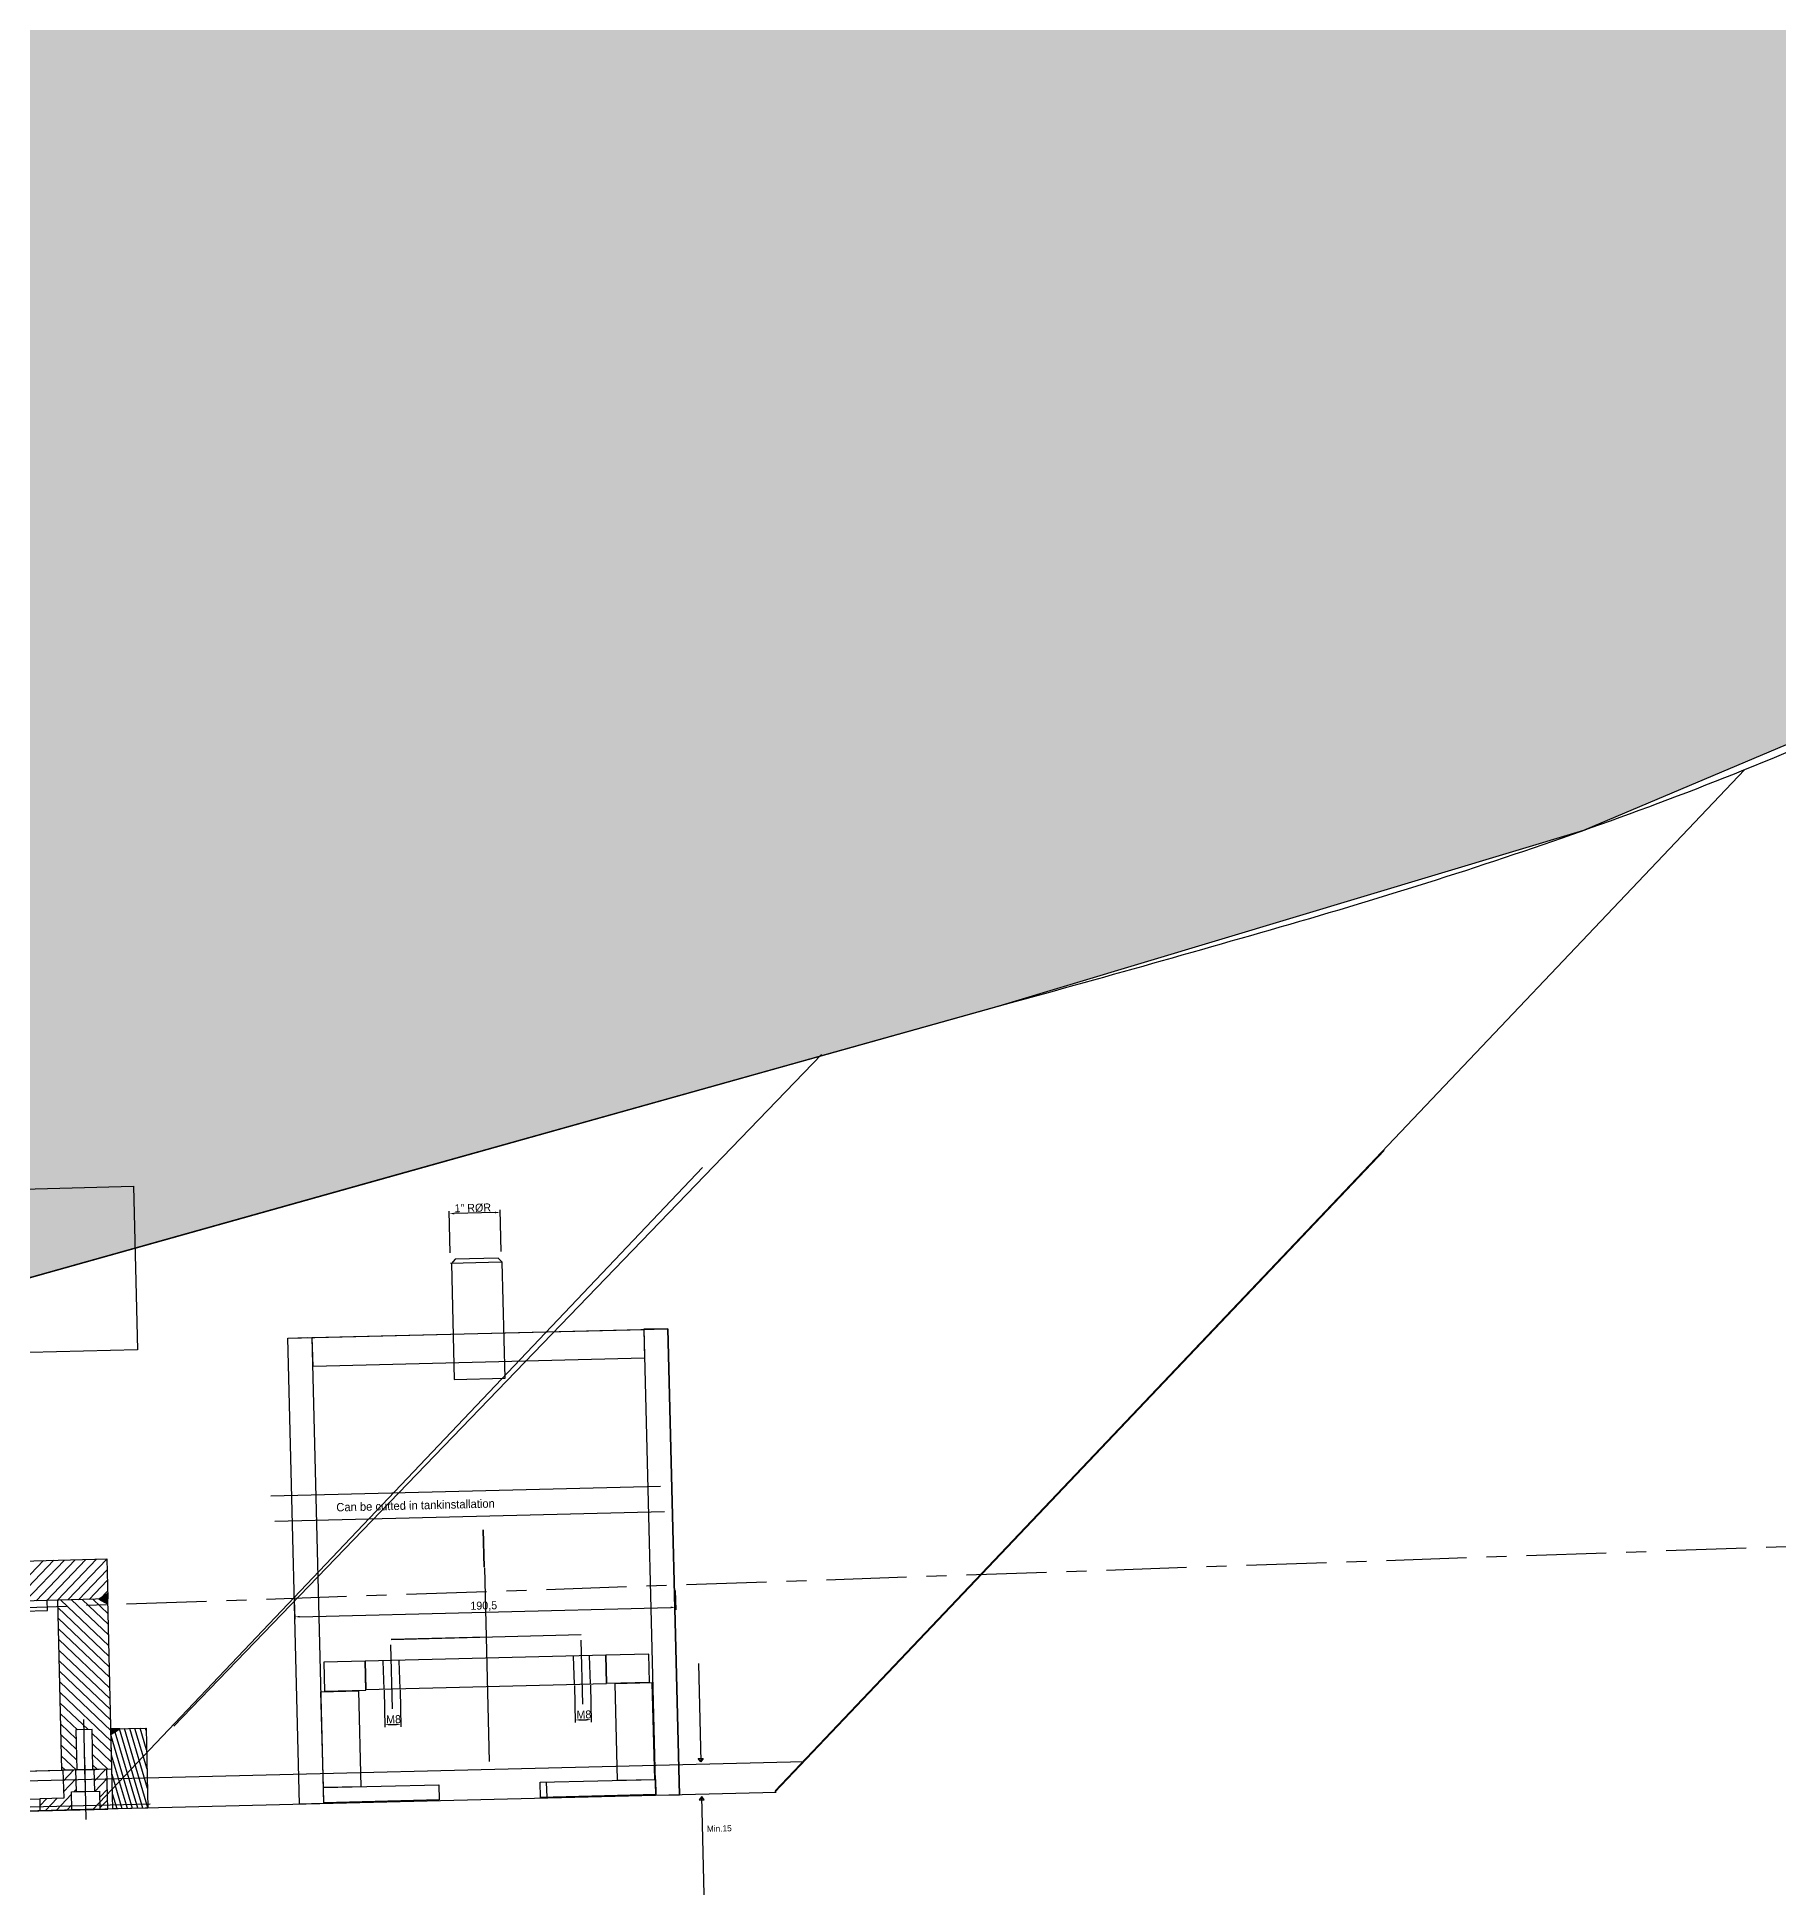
# Model space of a CAD drawing. Extents: x -79364 to 3230, y 28528 to 72157.
# Drawn here: x -40215 to -39344, y 49115 to 50043 of the extents above; entities that cross this region are included whole.
import ezdxf

# ---------------------------------------------------------------- set-up
doc = ezdxf.new("R2010")
doc.units = 0
doc.header["$LTSCALE"] = 500
doc.linetypes.add('CENTER', pattern=[7, 4, -1, 1, -1])
for name, color, linetype in [('FURNITURE', 8, 'CONTINUOUS'), ('S0CE1', 1, 'CENTER'), ('S0CO1', 1, 'CONTINUOUS'), ('S0CO3', 3, 'CONTINUOUS'), ('XREF', 252, 'CONTINUOUS')]:
    doc.layers.add(name, color=color, linetype=linetype)

# ---------------------------------------------------------------- blocks, each defined once
blk = doc.blocks.new('TRANSJ')
at = {"layer": 'XREF'}
for points in [[(1091.28, -1089.7), (1086.85, -1092.41), (1091.41, -1094.9)], [(1093.03, -1159.88), (1097.46, -1157.17), (1092.96, -1157.28)]]:
    blk.add_hatch(color=256, dxfattribs=at).paths.add_polyline_path(points)
for p, q in [((1424.98, -1188.26), (1909.37, -677.8)), ((1124.33, -1155.96), (1448.06, -820.09)), ((1424.75, -1188.83), (1729.37, -868.13)), ((1084.07, -1197.3), (1388.68, -876.61)), ((1036.64, -887.72), (1104.18, -886.04)), ((1104.18, -886.04), (1106.21, -967.73)), ((1262.52, -919.33), (1262, -898.47)), ((1284.93, -899.15), (1264.53, -899.65)), ((1287.91, -918.69), (1287.39, -897.83)), ((1288.04, -923.94), (1262.65, -924.57)), ((1265.03, -922.51), (1263.08, -924.56)), ((1263.08, -924.56), (1264.52, -982.55)), ((1286.42, -921.98), (1265.03, -922.51)), ((1288.47, -923.93), (1286.42, -921.98)), ((1289.91, -981.91), (1288.47, -923.93)), ((1181.35, -961.93), (1371.29, -957.2)), ((1181.35, -961.93), (1276.32, -959.57)), ((1181.35, -961.93), (1193.35, -961.63)), ((1181.35, -961.93), (1191.35, -961.68)), ((1187.15, -1194.86), (1181.35, -961.93)), ((1187.15, -1194.86), (1181.35, -961.93)), ((1193.35, -961.63), (1199.14, -1194.56)), ((1193.59, -961.66), (1359.31, -957.54)), ((1193.95, -976.11), (1193.59, -961.66)), ((1371.29, -957.2), (1359.3, -957.5)), ((1359.3, -957.5), (1365.09, -1190.43)), ((1359.31, -957.54), (1359.67, -971.99)), ((1377.09, -1190.13), (1371.29, -957.2)), ((1371.29, -957.2), (1377.09, -1190.13)), ((1106.21, -967.73), (1038.67, -969.41)), ((1359.67, -971.99), (1193.95, -976.11)), ((1264.52, -982.55), (1289.91, -981.91)), ((1172.86, -1040.8), (1367.67, -1035.95)), ((1174.87, -1053.45), (1369.68, -1048.6)), ((1278.97, -1057.76), (1279.43, -1076.33)), ((1279.43, -1076.33), (1278.97, -1057.76)), ((835.93, -1078.65), (1090.85, -1072.31)), ((1039.66, -1093.59), (1059.16, -1073.09)), ((1044.96, -1093.45), (1064.46, -1072.96)), ((1050.26, -1093.32), (1069.76, -1072.83)), ((1055.57, -1093.19), (1075.06, -1072.7)), ((1060.87, -1093.06), (1080.36, -1072.57)), ((1066.17, -1092.93), (1085.67, -1072.44)), ((1071.47, -1092.79), (1090.85, -1072.43)), ((1090.85, -1072.31), (1091.35, -1092.3)), ((1279.56, -1076.68), (1281.97, -1173.48)), ((1076.77, -1092.66), (1090.98, -1077.73)), ((1082.07, -1092.53), (1091.12, -1083.03)), ((1091.35, -1092.3), (836.42, -1098.64)), ((1091.35, -1092.3), (836.42, -1098.64)), ((1061.25, -1098.05), (1061.13, -1093.05)), ((1068.47, -1177.9), (1066.35, -1092.92)), ((1091.93, -1115.72), (1067.92, -1092.88)), ((1091.8, -1110.42), (1073.23, -1092.75)), ((1091.66, -1105.12), (1078.53, -1092.62)), ((1091.53, -1099.82), (1083.83, -1092.49)), ((1091.28, -1089.7), (1086.85, -1092.41)), ((1086.85, -1092.41), (1091.41, -1094.9)), ((1087.38, -1092.4), (1091.25, -1088.33)), ((1091.4, -1094.52), (1089.13, -1092.36)), ((1091.41, -1094.9), (1091.28, -1089.7)), ((1093.46, -1177.27), (1091.35, -1092.3)), ((1184.55, -1092.77), (1184.79, -1102.48)), ((1374.99, -1088.03), (1375.23, -1097.74)), ((994.27, -1099.72), (1061.25, -1098.05)), ((1092.06, -1121.02), (1066.45, -1096.65)), ((1092.19, -1126.33), (1066.58, -1101.95)), ((1187.26, -1101.16), (1372.7, -1096.55)), ((1092.32, -1131.63), (1066.71, -1107.26)), ((1092.46, -1136.93), (1066.84, -1112.56)), ((1232.94, -1112.51), (1327.91, -1110.15)), ((1280.42, -1111.33), (1232.94, -1112.51)), ((1328.79, -1144.88), (1328, -1112.89)), ((1092.59, -1142.23), (1066.97, -1117.86)), ((1092.72, -1147.53), (1067.11, -1123.16)), ((1220.04, -1123.42), (1199.38, -1123.94)), ((1340.25, -1120.48), (1220.04, -1123.47)), ((1220.4, -1137.87), (1220.04, -1123.42)), ((1220.04, -1123.47), (1220.39, -1137.51)), ((1229.42, -1137.35), (1229.07, -1123.35)), ((1233.67, -1147.24), (1232.87, -1115.25)), ((1237.42, -1137.15), (1237.07, -1123.15)), ((1324.55, -1134.98), (1324.2, -1120.98)), ((1332.54, -1134.78), (1332.19, -1120.78)), ((1361.73, -1119.9), (1340.25, -1120.43)), ((1340.25, -1120.43), (1340.6, -1134.46)), ((1340.6, -1134.52), (1340.25, -1120.48)), ((1362.08, -1133.93), (1361.73, -1119.9)), ((1092.85, -1152.83), (1067.24, -1128.46)), ((1199.38, -1123.94), (1199.74, -1138.38)), ((1386.62, -1124.58), (1387.84, -1173.67)), ((1092.98, -1158.14), (1067.37, -1133.76)), ((1093.12, -1163.44), (1067.5, -1139.07)), ((1197.9, -1138.76), (1216.7, -1138.29)), ((1199.09, -1186.61), (1197.9, -1138.76)), ((1199.74, -1138.38), (1220.4, -1137.87)), ((1216.7, -1138.29), (1217.89, -1186.14)), ((1220.39, -1137.51), (1340.6, -1134.52)), ((1229.44, -1137.97), (1229.9, -1156.42)), ((1237.43, -1137.77), (1237.89, -1156.22)), ((1324.56, -1135.6), (1325.02, -1154.05)), ((1332.56, -1135.4), (1333.02, -1153.86)), ((1340.6, -1134.46), (1362.08, -1133.93)), ((1363.5, -1134.2), (1344.7, -1134.66)), ((1344.7, -1134.66), (1345.9, -1182.96)), ((1364.7, -1182.49), (1363.5, -1134.2)), ((1081.5, -1157.57), (1067.63, -1144.37)), ((1076.2, -1157.7), (1067.77, -1149.67)), ((1075.58, -1162.28), (1067.9, -1154.97)), ((1075.71, -1167.58), (1068.03, -1160.27)), ((1083.47, -1157.52), (1075.47, -1157.72)), ((1075.47, -1157.72), (1075.97, -1177.71)), ((1080.12, -1183.94), (1079.34, -1152.62)), ((1083.96, -1177.51), (1083.47, -1157.52)), ((1093.25, -1168.74), (1083.51, -1159.48)), ((1092.96, -1157.28), (1110.46, -1156.85)), ((1097.46, -1157.17), (1092.96, -1157.28)), ((1093.96, -1197.27), (1092.96, -1157.28)), ((1092.96, -1157.28), (1093.03, -1159.88)), ((1093.03, -1159.88), (1097.46, -1157.17)), ((1106.32, -1196.96), (1094.61, -1157.24)), ((1108.9, -1196.9), (1097.19, -1157.17)), ((1111.45, -1196.69), (1099.78, -1157.11)), ((1111.21, -1187.03), (1102.37, -1157.05)), ((1110.97, -1177.37), (1104.96, -1156.98)), ((1110.73, -1167.72), (1107.54, -1156.92)), ((1110.49, -1158.06), (1110.13, -1156.85)), ((1110.46, -1156.85), (1111.45, -1196.83)), ((1232.36, -1155.11), (1235.36, -1155.03)), ((1327.49, -1152.74), (1330.49, -1152.67)), ((1075.85, -1172.89), (1068.16, -1165.57)), ((1093.38, -1174.04), (1083.65, -1164.78)), ((1103.73, -1197.02), (1093.05, -1160.8)), ((214.22, -1204.07), (1439.17, -1173.6)), ((838.54, -1183.61), (1093.46, -1177.27)), ((863.03, -1183.01), (1068.97, -1177.88)), ((1075.49, -1177.72), (1068.29, -1170.88)), ((1070.19, -1177.85), (1068.42, -1176.18)), ((1090.96, -1177.34), (1068.97, -1177.88)), ((1068.97, -1178.08), (1069.16, -1177.88)), ((1068.97, -1177.88), (1069.32, -1191.88)), ((1069.1, -1183.38), (1074.46, -1177.75)), ((1075.47, -1177.72), (1084.46, -1177.5)), ((1075.74, -1188.72), (1075.47, -1177.72)), ((1075.97, -1177.71), (1083.96, -1177.51)), ((1080.59, -1202.6), (1079.81, -1171.38)), ((1091.39, -1177.33), (1083.78, -1170.08)), ((1086.09, -1177.46), (1083.91, -1175.38)), ((1084.46, -1177.5), (1084.74, -1188.49)), ((1084.48, -1178.1), (1085.07, -1177.48)), ((1084.61, -1183.4), (1090.37, -1177.35)), ((1091.46, -1197.33), (1090.96, -1177.34)), ((1101.14, -1197.09), (1093.29, -1170.46)), ((1386.47, -1172.05), (1388.89, -1171.99)), ((1387.83, -1173.68), (1386.47, -1172.05)), ((1388.89, -1171.99), (1387.83, -1173.68)), ((1069.24, -1188.68), (1075.57, -1182.02)), ((1073.24, -1188.78), (1087.24, -1188.43)), ((1074.34, -1188.75), (1075.7, -1187.32)), ((1084.74, -1188.49), (1075.74, -1188.72)), ((1084.95, -1188.49), (1091.08, -1182.05)), ((1087.24, -1188.43), (1087.46, -1197.43)), ((1087.31, -1191.44), (1091.21, -1187.35)), ((1098.55, -1197.15), (1093.53, -1180.11)), ((1199.09, -1186.61), (1256.83, -1185.17)), ((1217.89, -1186.14), (1199.09, -1186.61)), ((1199.28, -1194.21), (1199.09, -1186.61)), ((1256.83, -1185.17), (1257.02, -1192.78)), ((1307.41, -1183.92), (1365.14, -1182.48)), ((1307.59, -1191.52), (1307.41, -1183.92)), ((1310.54, -1183.84), (1310.73, -1191.44)), ((1345.9, -1182.96), (1364.7, -1182.49)), ((1365.14, -1182.48), (1365.33, -1190.08)), ((203.11, -1219.22), (1425.36, -1188.82)), ((841.53, -1203.55), (1091.46, -1197.33)), ((875.38, -1196.7), (1057.32, -1192.18)), ((1052.62, -1196.18), (1112.6, -1194.68)), ((1069.32, -1191.88), (1057.32, -1192.18)), ((1057.32, -1192.18), (1057.47, -1198.18)), ((1057.41, -1195.67), (1060.82, -1192.09)), ((1060.27, -1198.11), (1066.12, -1191.96)), ((1065.57, -1197.97), (1073.27, -1189.88)), ((1070.87, -1197.84), (1073.4, -1195.19)), ((1073.46, -1197.78), (1073.24, -1188.78)), ((1087.46, -1197.43), (1073.46, -1197.78)), ((1087.44, -1196.75), (1091.34, -1192.65)), ((1095.97, -1197.22), (1093.77, -1189.77)), ((1111.45, -1196.83), (1093.96, -1197.27)), ((1199.14, -1194.56), (1187.15, -1194.86)), ((1257.02, -1192.78), (1199.28, -1194.21)), ((1365.33, -1190.08), (1307.59, -1191.52)), ((1365.09, -1190.43), (1377.09, -1190.13)), ((1388.26, -1191.1), (1386.98, -1192.79)), ((1386.98, -1192.79), (1389.41, -1192.73)), ((1389.41, -1192.73), (1388.26, -1191.1)), ((1389.5, -1240.2), (1388.28, -1191.11))]:
    blk.add_line(p, q, dxfattribs=at)
for points in [[(1264.52, -899.24), (1264.54, -900.07), (1262.03, -899.72)], [(1284.92, -898.73), (1284.94, -899.56), (1287.42, -899.08)], [(1187.25, -1100.75), (1187.27, -1101.58), (1184.76, -1101.23)], [(1372.69, -1096.13), (1372.71, -1096.97), (1375.2, -1096.49)], [(1232.35, -1154.69), (1232.37, -1155.52), (1229.86, -1155.17)], [(1235.35, -1154.62), (1235.37, -1155.45), (1237.86, -1154.97)], [(1327.48, -1152.33), (1327.5, -1153.16), (1324.99, -1152.8)], [(1330.48, -1152.25), (1330.5, -1153.08), (1332.99, -1152.61)]]:
    blk.add_solid(points, dxfattribs=at)
for s, height, p in [('1" RØR', 4, (1264.72, -899.02)), ('Can be cutted in tankinstallation', 4.1788, (1205.63, -1048.57)), ('190,5', 4, (1272.62, -1097.75)), ('M8', 4, (1230.52, -1154.53)), ('M8', 4, (1325.64, -1152.16)), ('Min.15', 3.086, (1390.83, -1208.75))]:
    blk.add_text(s, height=height, rotation=1.42486, dxfattribs=at).set_placement(p)

msp = doc.modelspace()

# ---------------------------------------------------------------- hatches: boundary and pattern name
at = {"layer": 'FURNITURE'}
h = msp.add_hatch(dxfattribs=at)
h.set_pattern_fill('GRASS', color=0)
h.set_pattern_definition([(90, (-76551.822, 1223.783), (-17.960512, 17.960512), [4.7625, -31.158524]), (45, (-76551.822, 1223.783), (-17.960512, 17.960512), [4.7625, -20.6375]), (135, (-76551.822, 1223.783), (-17.960512, -17.960512), [4.7625, -20.6375])])
h.paths.add_polyline_path([(-40439.874, 49360.964), (-40047.081, 49471.078), (-39734.168, 49558.798), (-39441.948, 49646.615), (-39231.839, 49735.42), (-39063.763, 49839.891), (-38924.122, 49961.8), (-38750.047, 50179.733), (-38607.29, 50470.368), (-39149.874, 50650.494), (-39432.698, 50545.361), (-39644.211, 50690.379), (-39899.994, 50552.735), (-40271.371, 50749.369), (-40468.127, 50628.931), (-40667.343, 50707.584), (-40804.269, 50665.853), (-40716.297, 50343.488), (-40770.823, 50178.952), (-40770.823, 49268.188)])

# ---------------------------------------------------------------- linework, layer by layer
at = {"layer": 'FURNITURE', "color": 0}
msp.add_lwpolyline([(-40770.823, 49268.188), (-40770.823, 50178.952), (-40770.823, 50178.952), (-40747.717, 50248.676), (-40735.691, 50364.049), (-40749.531, 50465.273), (-40776.589, 50564.422), (-40829.501, 50658.163), (-40667.343, 50707.584), (-40468.127, 50628.931), (-40271.371, 50749.369), (-39899.994, 50552.735), (-39644.211, 50690.379), (-39432.698, 50545.361), (-39149.874, 50650.494), (-38607.29, 50470.368), (-38750.047, 50179.733), (-38924.122, 49961.8), (-39063.763, 49839.891), (-39231.839, 49735.42), (-39441.948, 49646.615), (-39734.168, 49558.798), (-40047.081, 49471.078), (-40439.874, 49360.964)], close=True, dxfattribs=at)
at = {"layer": 'S0CE1', "color": 0, "linetype": 'CENTER', "ltscale": 0.02}
msp.add_line((-38870.823, 49304.736), (-40889.634, 49234.881), dxfattribs=at)
at = {"layer": 'S0CO3', "color": 0, "flags": 128}
msp.add_lwpolyline([(-39730.823, 49559.736), (-39730.823, 49559.736, 0.004439), (-39573.852, 49604.075, 0.016362), (-39418.86, 49654.905, 0.022313), (-39268.327, 49717.527, 0.034237), (-39125.823, 49796.736, 0.057672), (-38915.647, 49970.545, 0.048581), (-38746.823, 50184.736, 0.028422), (-38666.499, 50327.121, 0.034209), (-38604.588, 50478.425, 0.037115), (-38564.823, 50636.925, 0.042923), (-38550.823, 50799.736, 0.048516), (-38570.178, 50998.767, 0.054965), (-38629.983, 51189.584, 0.0474957), (-38709.494, 51332.23, 0.0474957)], format="xyb", dxfattribs=at)
at = {"layer": 'S0CO3', "color": 0}
msp.add_lwpolyline([(-40926.226, 49224.722), (-40925.823, 49224.736), (-39730.823, 49559.736)], dxfattribs=at)

# ---------------------------------------------------------------- block references
at = {"layer": 'S0CO1', "color": 0}
msp.add_blockref('TRANSJ', (-41270.823, 50354.736), dxfattribs=at)

doc.saveas('drawing.dxf')
